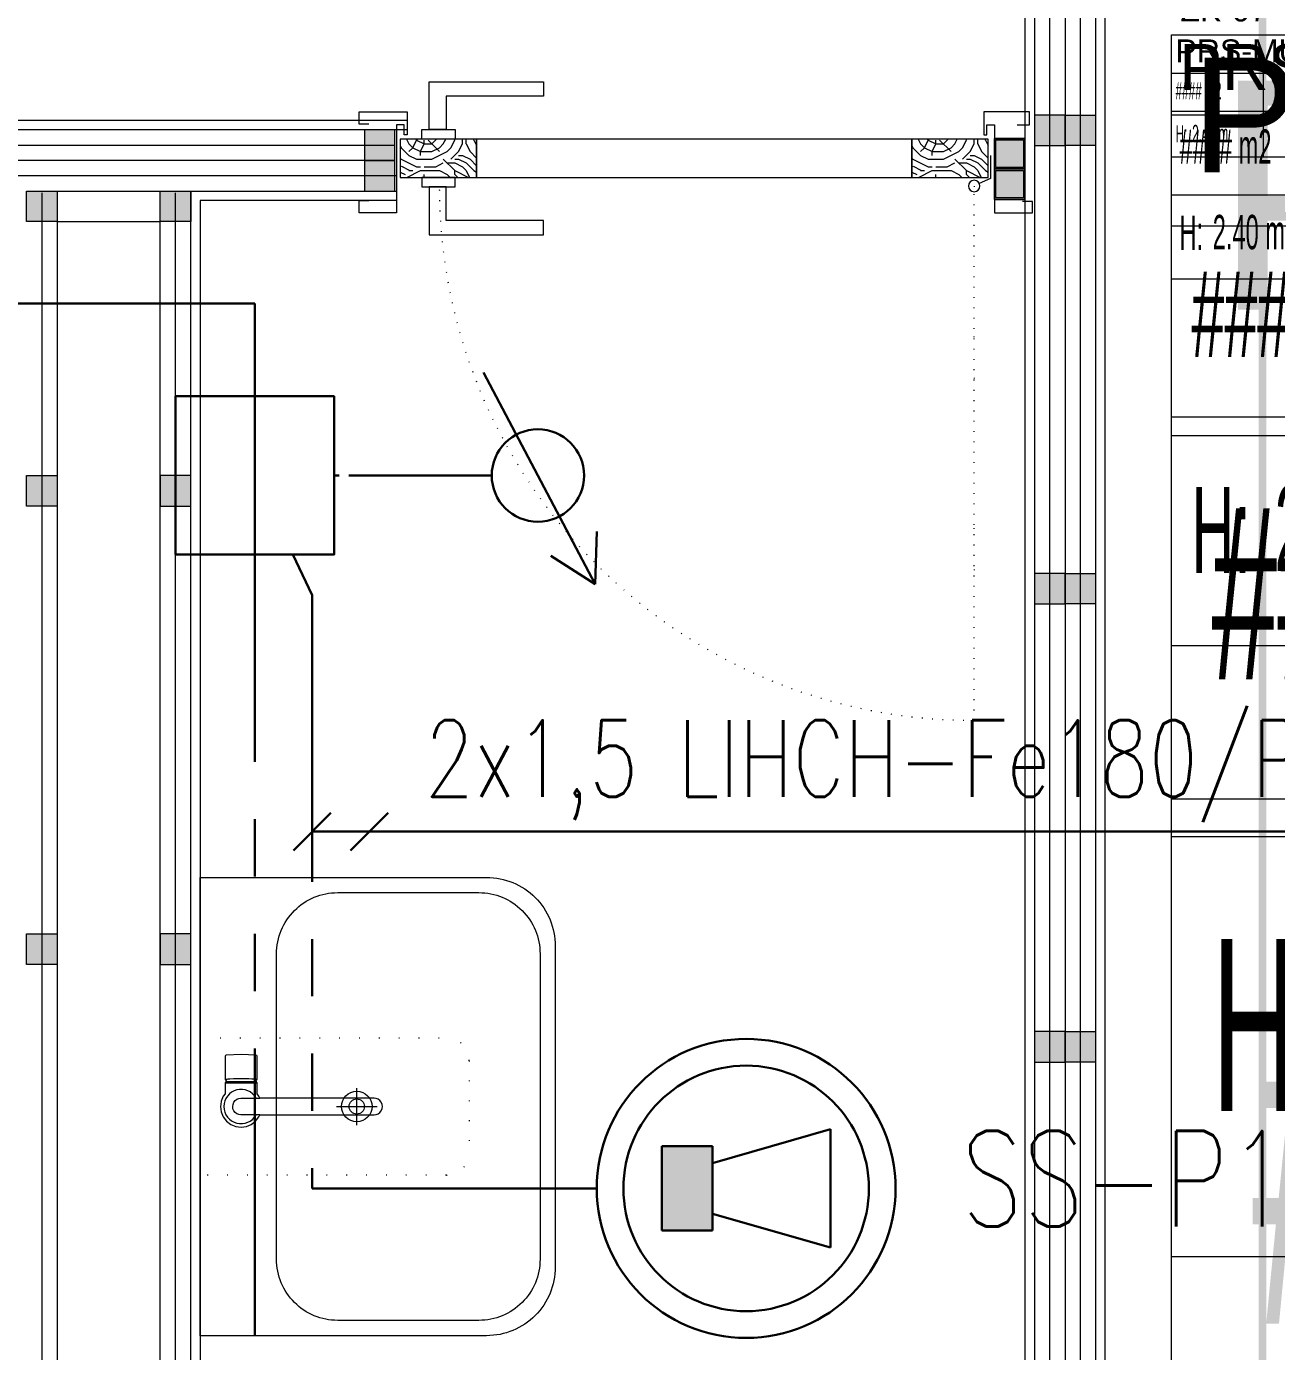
# Model space of a CAD drawing. Extents: x -9058 to 11890, y 0 to 8106.
# Drawn here: x 3577.8 to 3741.5, y 3459.7 to 3633.2 of the extents above; entities that cross this region are included whole.
import ezdxf
from ezdxf.enums import TextEntityAlignment as Align

# ---------------------------------------------------------------- set-up
doc = ezdxf.new("R2010")
doc.units = 0
doc.header["$LTSCALE"] = 10
doc.header["$MEASUREMENT"] = 0
for name, pattern in [('DOT2', [0.125, 0, -0.125]), ('HIDDEN2', [4.7625, 3.175, -1.5875]), ('PHANTOM2', [1.25, 0.625, -0.125, 0.125, -0.125, 0.125, -0.125])]:
    doc.linetypes.add(name, pattern=pattern)
doc.layers.get('0').update_dxf_attribs({"color": 9, "lineweight": 9})
for name, color, linetype, lineweight in [('05V', 9, 'Continuous', 9), ('06C', 9, 'Continuous', 9), ('06D', 9, 'Continuous', 9), ('09', 9, 'Continuous', 9), ('10', 9, 'Continuous', 9), ('11', 9, 'Continuous', 9), ('12', 9, 'Continuous', 9), ('20', 9, 'DOT2', 9), ('21', 9, 'Continuous', 9), ('21_mahal200', 9, 'Continuous', 9), ('21_mahal200 @ 1', 9, 'Continuous', 9), ('21_mahal200 @ 10 (1)', 9, 'Continuous', 9), ('21_mahal200 @ 10 (2)', 9, 'Continuous', 9), ('21_mahal200 @ 2', 9, 'Continuous', 9), ('21_mahal200 @ 20', 9, 'Continuous', 9), ('21_mahal200 @ 5 (1)', 9, 'Continuous', 9), ('21_mahal200 @ 5 (2)', 9, 'Continuous', 9), ('33', 9, 'BATTING', 9), ('40A', 9, 'Continuous', 9), ('E-10W ACİL ANONS İÇİN HOPARLÖR (SIVAÜSTÜ) (YANGINA DAYANIKLI)', 7, 'Continuous', 30), ('E-3W ACİL ANONS İÇİN HOPARLÖR (GÖMME) (YANGINA DAYANIKLI)', 7, 'Continuous', 30), ('E-KABLO', 7, 'Continuous', 30), ('E-SES AYAR ANAHTARI', 7, 'Continuous', 30), ('E-YANGIN', 7, 'Continuous', 30), ('E-YAZI', 7, 'Continuous', 30)]:
    doc.layers.add(name, color=color, linetype=linetype, lineweight=lineweight)
doc.styles.add('Arial', font='arial.ttf', dxfattribs={"height": 2.5})
doc.styles.add('ILGAZ', font='txttw.shx')
doc.styles.add('MuuM_TEXT-STANDART', font='ARIALN.TTF')
doc.linetypes.add('BATTING', pattern='A,0.0001,-0.1,[134,ltypeshp.shx,S=0.1,R=0,X=-0.1,Y=0],-0.2,[134,ltypeshp.shx,S=0.1,R=180,X=0.1,Y=0],-0.1', length=0.4001)

# ---------------------------------------------------------------- blocks, each defined once
blk = doc.blocks.new('A$C6B6E2180')
for points in [[(0, 2.66), (0, -2.66)], [(-2.42, 0), (2.42, 0)]]:
    blk.add_lwpolyline(points)
for radius in [2, 1]:
    blk.add_circle((0, 0), radius)
blk = doc.blocks.new('p-batarya uno')
at = {"linetype": 'Continuous', "elevation": 5.3}
blk.add_lwpolyline([(1959.69, 13727.45), (1962.73, 13727.45), (1962.83, 13727.49), (1962.88, 13727.6), (1962.95, 13729.55), (1962.88, 13731.5), (1962.83, 13731.6), (1962.73, 13731.65), (1959.69, 13731.65), (1959.65, 13731.57), (1959.65, 13731.52), (1959.41, 13731.55), (1959.35, 13731.55), (1959.25, 13731.65), (1957.79, 13731.65), (1957.49, 13731.89), (1956.84, 13732.15), (1956.4, 13732.22), (1956.15, 13732.25), (1955.46, 13732.15), (1954.81, 13731.89), (1954.25, 13731.45), (1953.81, 13730.89), (1953.55, 13730.24), (1953.45, 13729.55), (1953.55, 13728.86), (1953.81, 13728.21), (1954.25, 13727.65), (1954.81, 13727.21), (1955.05, 13727.11), (1955.05, 13712.11), (1955.09, 13711.84), (1955.2, 13711.58), (1955.37, 13711.36), (1955.6, 13711.19), (1955.87, 13711.09), (1956.15, 13711.05), (1956.43, 13711.09), (1956.7, 13711.19), (1956.93, 13711.36), (1957.1, 13711.58), (1957.21, 13711.84), (1957.25, 13712.11), (1957.25, 13712.3), (1957.25, 13712.43), (1957.25, 13712.66), (1957.25, 13713.02), (1957.25, 13713.51), (1957.25, 13714.13), (1957.25, 13727.11), (1957.49, 13727.21), (1957.79, 13727.45), (1959.25, 13727.45), (1959.35, 13727.55), (1959.41, 13727.55), (1959.65, 13727.57), (1959.65, 13727.52), (1959.69, 13727.45)], close=True, dxfattribs=at)
at = {"linetype": 'Continuous'}
for points, elevation in [([(1959.25, 13731.65), (1959.25, 13727.45)], 5.3), ([(1959.35, 13727.55), (1959.35, 13731.55)], 5.31), ([(1959.41, 13731.55), (1959.41, 13727.55)], 5.31), ([(1959.69, 13731.65), (1959.72, 13731.57), (1959.74, 13731.45), (1959.75, 13731.36), (1959.76, 13731.25), (1959.78, 13731.01), (1959.81, 13730.55), (1959.82, 13730.06), (1959.83, 13729.55), (1959.82, 13729.06), (1959.81, 13728.54), (1959.79, 13728.16), (1959.78, 13728.09), (1959.76, 13727.84), (1959.75, 13727.74), (1959.74, 13727.65), (1959.73, 13727.58), (1959.72, 13727.52), (1959.69, 13727.45)], 5.3)]:
    blk.add_lwpolyline(points, dxfattribs=dict(at, elevation=elevation))
blk.add_lwpolyline([(1955.05, 13727.11), (1955.05, 13729.57), (1955.09, 13729.84), (1955.19, 13730.1), (1955.37, 13730.33), (1955.6, 13730.5), (1955.86, 13730.61), (1956.15, 13730.65), (1956.43, 13730.6), (1956.7, 13730.5), (1956.93, 13730.33), (1957.1, 13730.1), (1957.21, 13729.84), (1957.25, 13729.57), (1957.25, 13729.26), (1957.25, 13728.92), (1957.25, 13727.11)], dxfattribs=at)
blk.add_arc((1956.15, 13729.55), 2.25, 299.2676, 240.7324, dxfattribs=at)
blk = doc.blocks.new('shift lavabo plan-60cm')
at = {"ltscale": 2}
for points in [[(0, 0), (60, 0), (60, -37.5, -0.414214), (51, -46.5), (9, -46.5, -0.414214), (0, -37.5)], [(10, -10), (50, -10, -0.414214), (58, -18), (58, -36.5, -0.414214), (50, -44.5), (10, -44.5, -0.414214), (2, -36.5), (2, -18, -0.414214)]]:
    blk.add_lwpolyline(points, format="xyb", close=True, dxfattribs=at)
at = {"layer": '20', "linetype": 'DOT2', "ltscale": 2}
blk.add_lwpolyline([(21, 0), (39, 0), (39, -32.23, -0.414214), (36, -35.23), (24, -35.23, -0.414214), (21, -32.23)], format="xyb", close=True, dxfattribs=at)
blk.add_blockref('p-batarya uno', (-1926.15, -13734.9))
at = {"ltscale": 2}
blk.add_blockref('A$C6B6E2180', (30, -20.5), dxfattribs=at)
blk = doc.blocks.new('p-kapı kolu')
for points in [[(2.2, 0), (2.2, -1.25), (-2.2, -1.25), (-2.2, 0), (2.2, 0)], [(1.225, -1.25), (1.225, -7.5), (-13.775, -7.5), (-13.775, -5.625), (-1.025, -5.625), (-1.025, -5.625), (-1.025, -1.25), (1.225, -1.25)]]:
    blk.add_lwpolyline(points)
blk = doc.blocks.new('P-AH-01-102')
at = {"layer": '09'}
h = blk.add_hatch(dxfattribs=at)
h.set_pattern_fill('LOGEND', color=256, scale=10, style=0)
h.set_pattern_definition([(7e-15, (-99162.212, -3118.098), (10, 10), [3, -7]), (7e-15, (-99162.212, -3117.598), (10, 10), [3, -7]), (7e-15, (-99161.712, -3116.598), (10, 10), [2, -8]), (7e-15, (-99161.212, -3115.598), (10, 10), [1.5, -8.5]), (7e-15, (-99161.212, -3114.598), (10, 10), [1, -9]), (7e-15, (-99163.712, -3113.598), (10, 10), [0.5, -2.5, 0.5, -6.5]), (7e-15, (-99162.212, -3113.098), (10, 10), [0.5, -4, 1.5, -4]), (7e-15, (-99160.212, -3112.598), (10, 10), [0.5, -0.5, 0.5, -8.5]), (7e-15, (-99160.712, -3112.098), (10, 10), [0.5, -9.5]), (7e-15, (-99161.212, -3111.098), (10, 10), [1.5, -8.5]), (7e-15, (-99161.212, -3110.098), (10, 10), [2, -8]), (7e-15, (-99161.712, -3109.098), (10, 10), [2.5, -3, 0.5, -4]), (90, (-99165.712, -3115.098), (-10, 10), [0.5, -1, 2.5, -6]), (90, (-99165.212, -3114.098), (-10, 10), [0.5, -0.5, 1.5, -7.5]), (90, (-99164.712, -3110.098), (-10, 10), [1, -9]), (90, (-99164.212, -3114.098), (-10, 10), [2, -3, 0.5, -4.5]), (90, (-99163.712, -3108.598), (-10, 10), [0.5, -9.5]), (90, (-99163.212, -3113.598), (-10, 10), [1.5, -8.5]), (90, (-99162.212, -3113.098), (-10, 10), [1, -9]), (90, (-99161.212, -3113.098), (-10, 10), [0.5, -1.5, 1.5, -6.5]), (90, (-99160.712, -3112.598), (-10, 10), [0.5, -9.5]), (90, (-99160.212, -3114.598), (-10, 10), [1.4, -8.6]), (90, (-99159.712, -3116.598), (-10, 10), [1, -9]), (90, (-99158.712, -3112.598), (-10, 10), [0.5, -9.5]), (90, (-99157.712, -3113.098), (-10, 10), [1.5, -8.5]), (90, (-99156.712, -3113.098), (-10, 10), [1.5, -8.5]), (45, (-99158.212, -3117.0976), (1e-15, 10), [0.7071, -0.7071, 0.7071, -12.0208356]), (45, (-99160.212, -3114.5976), (1e-15, 10), [1.4142, -12.7279356]), (45, (-99164.212, -3109.5976), (1e-15, 10), [1.4142, -12.7279356]), (45, (-99162.212, -3112.0976), (1e-15, 10), [1.4142, -12.7279356]), (45, (-99161.712, -3114.0976), (1e-15, 10), [1.4142, -12.7279356]), (45, (-99158.712, -3116.0976), (1e-15, 10), [1.4142, -12.7279356]), (45, (-99159.712, -3115.5976), (1e-15, 10), [2.12132, -12.0208156]), (45, (-99162.712, -3111.0976), (1e-15, 10), [0.7071, -13.4350356]), (45, (-99163.212, -3110.0976), (1e-15, 10), [0.7071, -13.4350356]), (45, (-99159.212, -3110.0976), (1e-15, 10), [0.7071, -13.4350356]), (45, (-99163.212, -3115.0976), (1e-15, 10), [0.7071, -13.4350356]), (45, (-99157.712, -3111.5976), (1e-15, 10), [0.7071, -13.4350356]), (45, (-99161.212, -3112.5976), (1e-15, 10), [0.7071, -13.4350356]), (45, (-99160.212, -3111.5976), (1e-15, 10), [0.7071, -13.4350356]), (135, (-99160.712, -3113.5976), (-10, 1e-15), [0.7071, -0.7071, 2.12132, -10.6066156]), (135, (-99159.212, -3113.5976), (-10, 1e-15), [0.7071, -13.4350356]), (135, (-99159.212, -3117.0976), (-10, 1e-15), [0.7071, -13.4350356]), (135, (-99161.212, -3114.5976), (-10, 1e-15), [0.7071, -13.4350356]), (135, (-99159.712, -3112.5976), (-10, 1e-15), [0.7071, -13.4350356]), (135, (-99162.212, -3115.0976), (-10, 1e-15), [0.7071, -13.4350356]), (135, (-99158.212, -3115.0976), (-10, 1e-15), [0.7071, -13.4350356]), (135, (-99165.212, -3118.0976), (-10, 1e-15), [0.7071, -13.4350356]), (135, (-99164.712, -3117.5976), (-10, 1e-15), [1.4142, -12.7279356]), (135, (-99164.212, -3117.0976), (-10, 1e-15), [1.4142, -12.7279356]), (135, (-99163.212, -3117.0976), (-10, 1e-15), [1.4142, -12.7279356]), (135, (-99162.712, -3116.0976), (-10, 1e-15), [1.4142, -12.7279356]), (135, (-99158.712, -3112.0976), (-10, 1e-15), [1.4142, -12.7279356]), (135, (-99156.712, -3117.0976), (-10, 1e-15), [1.4142, -12.7279356]), (135, (-99156.212, -3109.0976), (-10, 1e-15), [1.4142, -12.7279356]), (135, (-99156.212, -3110.0976), (-10, 1e-15), [1.4142, -12.7279356]), (135, (-99157.212, -3110.5976), (-10, 1e-15), [1.4142, -12.7279356]), (135, (-99164.212, -3110.5976), (-10, 1e-15), [2.12132, -12.0208156]), (135, (-99157.712, -3111.5976), (-10, 1e-15), [2.12132, -12.0208156]), (26.565051, (-99163.212, -3108.5976), (10, 4e-09), [1.118, -21.2426798]), (26.565051, (-99163.212, -3113.5976), (10, 4e-09), [1.118, -21.2426798]), (26.565051, (-99162.212, -3110.5976), (10, 4e-09), [1.118, -21.2426798]), (26.565051, (-99159.212, -3117.5976), (10, 4e-09), [1.118, -21.2426798]), (26.565051, (-99159.712, -3116.5976), (10, 4e-09), [1.118, -21.2426798]), (26.565051, (-99162.712, -3114.5976), (10, 4e-09), [1.118, -21.2426798]), (26.565051, (-99162.712, -3109.5976), (10, 4e-09), [1.118, -21.2426798]), (26.565051, (-99159.712, -3112.5976), (10, 4e-09), [2.236, -20.1246798]), (63.434949, (-99159.712, -3111.0976), (5e-10, 10), [1.118, -21.2426798]), (63.434949, (-99158.212, -3114.0976), (5e-10, 10), [1.118, -21.2426798]), (63.434949, (-99163.212, -3112.0976), (5e-10, 10), [1.118, -21.2426798]), (63.434949, (-99165.212, -3111.5976), (5e-10, 10), [1.118, -21.2426798]), (63.434949, (-99159.212, -3113.5976), (5e-10, 10), [1.118, -21.2426798]), (63.434949, (-99160.212, -3113.5976), (5e-10, 10), [1.118, -21.2426798]), (63.434949, (-99164.212, -3112.0976), (5e-10, 10), [2.236, -20.1246798]), (63.434949, (-99156.712, -3115.5976), (5e-10, 10), [2.236, -20.1246798]), (63.434949, (-99157.712, -3115.0976), (5e-10, 10), [2.236, -20.1246798]), (116.565051, (-99165.712, -3116.5976), (-4e-09, 10), [1.118, -21.2426798]), (116.565051, (-99165.712, -3111.0976), (-4e-09, 10), [1.118, -21.2426798]), (116.565051, (-99163.712, -3118.0976), (-4e-09, 10), [1.118, -21.2426798]), (116.565051, (-99164.712, -3109.0976), (-4e-09, 10), [1.118, -21.2426798]), (116.565051, (-99163.712, -3115.0976), (-4e-09, 10), [1.118, -21.2426798]), (116.565051, (-99161.712, -3114.0976), (-4e-09, 10), [1.118, -21.2426798]), (116.565051, (-99160.712, -3112.0976), (-4e-09, 10), [1.118, -21.2426798]), (116.565051, (-99165.212, -3116.0976), (3.21e-06, 10.0000016), [1.118, -21.2426798]), (116.565051, (-99162.712, -3114.5976), (-4e-09, 10), [1.118, -21.2426798]), (116.565051, (-99159.712, -3115.5976), (-4e-09, 10), [1.118, -21.2426798]), (116.565051, (-99158.712, -3114.5976), (-4e-09, 10), [1.118, -21.2426798]), (116.565051, (-99156.712, -3111.5976), (-4e-09, 10), [1.118, -21.2426798]), (116.565051, (-99164.212, -3108.5976), (-4e-09, 10), [1.118, -21.2426798]), (116.565051, (-99165.712, -3109.0976), (-4e-09, 10), [2.236, -20.1246798]), (116.565051, (-99164.212, -3116.0976), (-4e-09, 10), [2.236, -20.1246798]), (153.434949, (-99165.712, -3117.5976), (-10, 5e-10), [1.118, -21.2426798]), (153.434949, (-99157.212, -3118.0976), (-10, 5e-10), [1.118, -21.2426798]), (153.434949, (-99157.712, -3113.0976), (-10, 5e-10), [1.118, -21.2426798]), (153.434949, (-99161.712, -3116.5976), (-10, 5e-10), [1.118, -21.2426798]), (153.434949, (-99162.212, -3117.5976), (-10, 5e-10), [1.118, -21.2426798]), (153.434949, (-99161.212, -3115.5976), (-10, 5e-10), [1.118, -21.2426798]), (153.434949, (-99158.212, -3109.5976), (-10, 5e-10), [1.118, -21.2426798]), (153.434949, (-99157.212, -3109.0976), (-10, 5e-10), [2.236, -20.1246798])])
h.paths.add_polyline_path([(3.3, -4.8), (-1.71, -4.8), (-1.71, -14.8), (3.3, -14.8)])
h = blk.add_hatch(dxfattribs=at)
h.set_pattern_fill('LOGEND', color=256, scale=10, style=0)
h.set_pattern_definition([(7e-15, (-99152.212, -3195.098), (10, 10), [3, -7]), (7e-15, (-99152.212, -3194.598), (10, 10), [3, -7]), (7e-15, (-99151.712, -3193.598), (10, 10), [2, -8]), (7e-15, (-99151.212, -3192.598), (10, 10), [1.5, -8.5]), (7e-15, (-99151.212, -3191.598), (10, 10), [1, -9]), (7e-15, (-99153.712, -3190.598), (10, 10), [0.5, -2.5, 0.5, -6.5]), (7e-15, (-99152.212, -3190.098), (10, 10), [0.5, -4, 1.5, -4]), (7e-15, (-99150.212, -3189.598), (10, 10), [0.5, -0.5, 0.5, -8.5]), (7e-15, (-99150.712, -3189.098), (10, 10), [0.5, -9.5]), (7e-15, (-99151.212, -3188.098), (10, 10), [1.5, -8.5]), (7e-15, (-99151.212, -3187.098), (10, 10), [2, -8]), (7e-15, (-99151.712, -3186.098), (10, 10), [2.5, -3, 0.5, -4]), (90, (-99155.712, -3192.098), (-10, 10), [0.5, -1, 2.5, -6]), (90, (-99155.212, -3191.098), (-10, 10), [0.5, -0.5, 1.5, -7.5]), (90, (-99154.712, -3187.098), (-10, 10), [1, -9]), (90, (-99154.212, -3191.098), (-10, 10), [2, -3, 0.5, -4.5]), (90, (-99153.712, -3185.598), (-10, 10), [0.5, -9.5]), (90, (-99153.212, -3190.598), (-10, 10), [1.5, -8.5]), (90, (-99152.212, -3190.098), (-10, 10), [1, -9]), (90, (-99151.212, -3190.098), (-10, 10), [0.5, -1.5, 1.5, -6.5]), (90, (-99150.712, -3189.598), (-10, 10), [0.5, -9.5]), (90, (-99150.212, -3191.598), (-10, 10), [1.4, -8.6]), (90, (-99149.712, -3193.598), (-10, 10), [1, -9]), (90, (-99148.712, -3189.598), (-10, 10), [0.5, -9.5]), (90, (-99147.712, -3190.098), (-10, 10), [1.5, -8.5]), (90, (-99146.712, -3190.098), (-10, 10), [1.5, -8.5]), (45, (-99148.212, -3194.0976), (1e-15, 10), [0.7071, -0.7071, 0.7071, -12.0208356]), (45, (-99150.212, -3191.5976), (1e-15, 10), [1.4142, -12.7279356]), (45, (-99154.212, -3186.5976), (1e-15, 10), [1.4142, -12.7279356]), (45, (-99152.212, -3189.0976), (1e-15, 10), [1.4142, -12.7279356]), (45, (-99151.712, -3191.0976), (1e-15, 10), [1.4142, -12.7279356]), (45, (-99148.712, -3193.0976), (1e-15, 10), [1.4142, -12.7279356]), (45, (-99149.712, -3192.5976), (1e-15, 10), [2.12132, -12.0208156]), (45, (-99152.712, -3188.0976), (1e-15, 10), [0.7071, -13.4350356]), (45, (-99153.212, -3187.0976), (1e-15, 10), [0.7071, -13.4350356]), (45, (-99149.212, -3187.0976), (1e-15, 10), [0.7071, -13.4350356]), (45, (-99153.212, -3192.0976), (1e-15, 10), [0.7071, -13.4350356]), (45, (-99147.712, -3188.5976), (1e-15, 10), [0.7071, -13.4350356]), (45, (-99151.212, -3189.5976), (1e-15, 10), [0.7071, -13.4350356]), (45, (-99150.212, -3188.5976), (1e-15, 10), [0.7071, -13.4350356]), (135, (-99150.712, -3190.5976), (-10, 1e-15), [0.7071, -0.7071, 2.12132, -10.6066156]), (135, (-99149.212, -3190.5976), (-10, 1e-15), [0.7071, -13.4350356]), (135, (-99149.212, -3194.0976), (-10, 1e-15), [0.7071, -13.4350356]), (135, (-99151.212, -3191.5976), (-10, 1e-15), [0.7071, -13.4350356]), (135, (-99149.712, -3189.5976), (-10, 1e-15), [0.7071, -13.4350356]), (135, (-99152.212, -3192.0976), (-10, 1e-15), [0.7071, -13.4350356]), (135, (-99148.212, -3192.0976), (-10, 1e-15), [0.7071, -13.4350356]), (135, (-99155.212, -3195.0976), (-10, 1e-15), [0.7071, -13.4350356]), (135, (-99154.712, -3194.5976), (-10, 1e-15), [1.4142, -12.7279356]), (135, (-99154.212, -3194.0976), (-10, 1e-15), [1.4142, -12.7279356]), (135, (-99153.212, -3194.0976), (-10, 1e-15), [1.4142, -12.7279356]), (135, (-99152.712, -3193.0976), (-10, 1e-15), [1.4142, -12.7279356]), (135, (-99148.712, -3189.0976), (-10, 1e-15), [1.4142, -12.7279356]), (135, (-99146.712, -3194.0976), (-10, 1e-15), [1.4142, -12.7279356]), (135, (-99146.212, -3186.0976), (-10, 1e-15), [1.4142, -12.7279356]), (135, (-99146.212, -3187.0976), (-10, 1e-15), [1.4142, -12.7279356]), (135, (-99147.212, -3187.5976), (-10, 1e-15), [1.4142, -12.7279356]), (135, (-99154.212, -3187.5976), (-10, 1e-15), [2.12132, -12.0208156]), (135, (-99147.712, -3188.5976), (-10, 1e-15), [2.12132, -12.0208156]), (26.565051, (-99153.212, -3185.5976), (10, 4e-09), [1.118, -21.2426798]), (26.565051, (-99153.212, -3190.5976), (10, 4e-09), [1.118, -21.2426798]), (26.565051, (-99152.212, -3187.5976), (10, 4e-09), [1.118, -21.2426798]), (26.565051, (-99149.212, -3194.5976), (10, 4e-09), [1.118, -21.2426798]), (26.565051, (-99149.712, -3193.5976), (10, 4e-09), [1.118, -21.2426798]), (26.565051, (-99152.712, -3191.5976), (10, 4e-09), [1.118, -21.2426798]), (26.565051, (-99152.712, -3186.5976), (10, 4e-09), [1.118, -21.2426798]), (26.565051, (-99149.712, -3189.5976), (10, 4e-09), [2.236, -20.1246798]), (63.434949, (-99149.712, -3188.0976), (5e-10, 10), [1.118, -21.2426798]), (63.434949, (-99148.212, -3191.0976), (5e-10, 10), [1.118, -21.2426798]), (63.434949, (-99153.212, -3189.0976), (5e-10, 10), [1.118, -21.2426798]), (63.434949, (-99155.212, -3188.5976), (5e-10, 10), [1.118, -21.2426798]), (63.434949, (-99149.212, -3190.5976), (5e-10, 10), [1.118, -21.2426798]), (63.434949, (-99150.212, -3190.5976), (5e-10, 10), [1.118, -21.2426798]), (63.434949, (-99154.212, -3189.0976), (5e-10, 10), [2.236, -20.1246798]), (63.434949, (-99146.712, -3192.5976), (5e-10, 10), [2.236, -20.1246798]), (63.434949, (-99147.712, -3192.0976), (5e-10, 10), [2.236, -20.1246798]), (116.565051, (-99155.712, -3193.5976), (-4e-09, 10), [1.118, -21.2426798]), (116.565051, (-99155.712, -3188.0976), (-4e-09, 10), [1.118, -21.2426798]), (116.565051, (-99153.712, -3195.0976), (-4e-09, 10), [1.118, -21.2426798]), (116.565051, (-99154.712, -3186.0976), (-4e-09, 10), [1.118, -21.2426798]), (116.565051, (-99153.712, -3192.0976), (-4e-09, 10), [1.118, -21.2426798]), (116.565051, (-99151.712, -3191.0976), (-4e-09, 10), [1.118, -21.2426798]), (116.565051, (-99150.712, -3189.0976), (-4e-09, 10), [1.118, -21.2426798]), (116.565051, (-99155.212, -3193.0976), (3.21e-06, 10.0000016), [1.118, -21.2426798]), (116.565051, (-99152.712, -3191.5976), (-4e-09, 10), [1.118, -21.2426798]), (116.565051, (-99149.712, -3192.5976), (-4e-09, 10), [1.118, -21.2426798]), (116.565051, (-99148.712, -3191.5976), (-4e-09, 10), [1.118, -21.2426798]), (116.565051, (-99146.712, -3188.5976), (-4e-09, 10), [1.118, -21.2426798]), (116.565051, (-99154.212, -3185.5976), (-4e-09, 10), [1.118, -21.2426798]), (116.565051, (-99155.712, -3186.0976), (-4e-09, 10), [2.236, -20.1246798]), (116.565051, (-99154.212, -3193.0976), (-4e-09, 10), [2.236, -20.1246798]), (153.434949, (-99155.712, -3194.5976), (-10, 5e-10), [1.118, -21.2426798]), (153.434949, (-99147.212, -3195.0976), (-10, 5e-10), [1.118, -21.2426798]), (153.434949, (-99147.712, -3190.0976), (-10, 5e-10), [1.118, -21.2426798]), (153.434949, (-99151.712, -3193.5976), (-10, 5e-10), [1.118, -21.2426798]), (153.434949, (-99152.212, -3194.5976), (-10, 5e-10), [1.118, -21.2426798]), (153.434949, (-99151.212, -3192.5976), (-10, 5e-10), [1.118, -21.2426798]), (153.434949, (-99148.212, -3186.5976), (-10, 5e-10), [1.118, -21.2426798]), (153.434949, (-99147.212, -3186.0976), (-10, 5e-10), [2.236, -20.1246798])])
h.paths.add_polyline_path([(3.3, -71.8), (-1.71, -71.8), (-1.71, -81.8), (3.3, -81.8)])
at = {"layer": '10'}
for points in [[(5.16, -1), (5.16, 0.6), (6.86, 0.6), (6.86, -5.4), (3.86, -5.4), (3.86, -5), (5.16, -5), (5.16, -4), (-6.34, -4), (-6.34, 1), (-4.84, 1), (-4.84, -0.3)], [(1.17, -4.5), (-1.83, -4.5), (-2.51, -5.97)], [(5.26, -85.9), (5.26, -87.2), (6.86, -87.2), (6.86, -80.9), (3.86, -80.9), (3.86, -81.3), (5.16, -81.3), (5.16, -82.3), (-6.34, -82.3), (-6.34, -87.2), (-4.74, -87.2), (-4.74, -85.9)]]:
    blk.add_lwpolyline(points, dxfattribs=at)
blk.add_circle((-2.83, -6.65), 0.75, dxfattribs=at)
at = {"layer": '12'}
for points in [[(3.3, -4.8), (3.3, -14.8), (-1.7, -14.8), (-1.7, -4.8)], [(3.3, -71.8), (-1.7, -71.8), (-1.7, -14.8), (3.3, -14.8)], [(3.3, -71.8), (3.3, -81.8), (-1.7, -81.8), (-1.7, -71.8)]]:
    blk.add_lwpolyline(points, close=True, dxfattribs=at)
at = {"layer": '20', "ltscale": 20}
for points in [[(-2.83, -6.65), (-72.83, -6.65)], [(-72.83, -6.65), (-3.58, -6.65)]]:
    blk.add_lwpolyline(points, dxfattribs=at)
at = {"layer": '20'}
blk.add_lwpolyline([(-72.83, -6.65), (-3.58, -6.65)], dxfattribs=at)
blk.add_arc((-2.83, -6.65), 70, 180.0002, 269.9998, dxfattribs=at)
at = {"layer": '06C', "extrusion": (0, 0, -1), "xscale": -1, "zscale": -1, "rotation": 90}
blk.add_blockref('p-kapı kolu', (1.7, -76.8), dxfattribs=at)
at = {"layer": '06C', "xscale": -1, "rotation": 90}
blk.add_blockref('p-kapı kolu', (3.3, -76.8), dxfattribs=at)
blk = doc.blocks.new('prf-10x10')
h = blk.add_hatch(color=255)
h.dxf.hatch_style = 1
h.paths.add_polyline_path([(-5, -5), (5, -5), (5, 5), (-5, 5)])
at = {"layer": '10'}
blk.add_lwpolyline([(-5, -5), (5, -5), (5, 5), (-5, 5)], close=True, dxfattribs=at)
blk = doc.blocks.new('p-profil-birim')
h = blk.add_hatch(color=255)
h.dxf.hatch_style = 1
h.paths.add_polyline_path([(0, 0), (10, 0), (10, 10), (0, 10)])
blk.add_lwpolyline([(0, 0), (10, 0), (10, 10), (0, 10)], close=True)
at = {"layer": '10'}
for points in [[(0, 10), (10, 10), (10, 0), (0, 0)], [(0, 10), (10, 10), (10, 0), (0, 0)], [(0, 0), (10, 0), (10, 10), (0, 10)], [(0.5, 9.5), (9.5, 9.5), (9.5, 0.5), (0.5, 0.5)]]:
    blk.add_lwpolyline(points, close=True, dxfattribs=at)
blk = doc.blocks.new('0a_roomno2')
blk.add_lwpolyline([(30, -16), (0, -16), (0, 0), (30, 0)], close=True)
for points in [[(0, 0), (30, 0)], [(0, -5), (30, -5)], [(12, -5), (12, -16)], [(18, -5), (18, -16)], [(24, -5), (24, -16)], [(12, -10.5), (0, -10.5)]]:
    blk.add_lwpolyline(points)
at = {"layer": '40A'}
blk.add_lwpolyline([(0, 0), (30, 0)], dxfattribs=at)
at = {"style": 'MuuM_TEXT-STANDART', "width": 0.6}
blk.add_text('H:', height=2.25, dxfattribs=at).set_placement((0.525, -12.9619), align=Align.MIDDLE_LEFT)
at = {"style": 'Arial'}
blk.add_attdef('ODANO', (0, 1.505), '', height=3, dxfattribs=at)
blk.add_attdef('MEKANADI', text='', height=3, dxfattribs=at).set_placement((0.525, -4.75), align=Align.BOTTOM_LEFT)
at = {"style": 'MuuM_TEXT-STANDART', "width": 0.6}
for tag, p in [('YER01', (15, -7)), ('TAVAN01', (20.625, -7)), ('DUVAR01', (26.25, -7)), ('YER02', (15, -10.375)), ('TAVAN02', (20.625, -10.375)), ('DUVAR02', (26.25, -10.375)), ('YER03', (15, -13.75)), ('TAVAN03', (20.625, -13.75)), ('DUVAR03', (26.25, -13.75))]:
    blk.add_attdef(tag, text='', height=2.25, dxfattribs=at).set_placement(p, align=Align.MIDDLE_CENTER)
at = {"style": 'MuuM_TEXT-STANDART'}
blk.add_attdef('M2', text='', height=2.25, dxfattribs=at).set_placement((1.3231, -7.8046), align=Align.MIDDLE_LEFT)
at = {"style": 'MuuM_TEXT-STANDART', "width": 0.6}
blk.add_attdef('TEMIZTAVANYUKSEKLIGI', text='', height=2.25, dxfattribs=at).set_placement((2.7, -13.1619), align=Align.MIDDLE_LEFT)
blk = doc.blocks.new('*U1176')
at = {"layer": '21_mahal200 @ 1'}
ref = blk.add_blockref('0a_roomno2', (3727.76, 3632.07), dxfattribs=at)
ref.add_attrib('ODANO', ' ZK-07', (3727.76, 3633.82), dxfattribs={"layer": '0', "height": 3, "style": 'Arial'})
ref.add_attrib('MEKANADI', 'PRS-MUTFAK', dxfattribs={"layer": '0', "height": 3, "style": 'Arial'}).set_placement((3728.28, 3627.57), align=Align.BOTTOM_LEFT)
ref.add_attrib('M2', '#### m2', dxfattribs={"layer": '0', "height": 2.25, "style": 'MuuM_TEXT-STANDART', "width": 0.6}).set_placement((3728.28, 3624.76), align=Align.MIDDLE_LEFT)
ref.add_attrib('TEMIZTAVANYUKSEKLIGI', '2.40 m', dxfattribs={"layer": '0', "height": 2.25, "style": 'MuuM_TEXT-STANDART', "width": 0.6}).set_placement((3730.46, 3619.16), align=Align.MIDDLE_LEFT)
ref.add_attrib('YER01', 'Y09', dxfattribs={"layer": '0', "height": 2.25, "style": 'MuuM_TEXT-STANDART', "width": 0.6}).set_placement((3742.76, 3625.32), align=Align.MIDDLE_CENTER)
ref.add_attrib('TAVAN01', 'T01', dxfattribs={"layer": '0', "height": 2.25, "style": 'MuuM_TEXT-STANDART', "width": 0.6}).set_placement((3748.38, 3625.32), align=Align.MIDDLE_CENTER)
ref.add_attrib('DUVAR01', 'D07', dxfattribs={"layer": '0', "height": 2.25, "style": 'MuuM_TEXT-STANDART', "width": 0.6}).set_placement((3754.01, 3625.32), align=Align.MIDDLE_CENTER)
ref.add_attrib('TAVAN02', 'T09', dxfattribs={"layer": '0', "height": 2.25, "style": 'MuuM_TEXT-STANDART', "width": 0.6}).set_placement((3748.38, 3621.94), align=Align.MIDDLE_CENTER)
ref.add_attrib('DUVAR02', 'D10', dxfattribs={"layer": '0', "height": 2.25, "style": 'MuuM_TEXT-STANDART', "width": 0.6}).set_placement((3754.01, 3621.94), align=Align.MIDDLE_CENTER)
at = {"layer": '21_mahal200 @ 10 (1)'}
ref = blk.add_blockref('0a_roomno2', (3727.76, 3632.07), dxfattribs=dict(at, xscale=10, yscale=10, zscale=10))
ref.add_attrib('MEKANADI', 'PRS-MUTFAK', dxfattribs={"layer": '0', "height": 30, "style": 'Arial'}).set_placement((3733.01, 3587.07), align=Align.BOTTOM_LEFT)
ref.add_attrib('M2', '#### m2', dxfattribs={"layer": '0', "height": 22.5, "style": 'MuuM_TEXT-STANDART', "width": 0.6}).set_placement((3733.01, 3558.94), align=Align.MIDDLE_LEFT)
at = {"layer": '21_mahal200 @ 10 (2)'}
ref = blk.add_blockref('0a_roomno2', (3727.76, 3632.07), dxfattribs=dict(at, xscale=10, yscale=10, zscale=10))
ref.add_attrib('MEKANADI', 'PRS-MUTFAK', dxfattribs={"layer": '0', "height": 30, "style": 'Arial'}).set_placement((3733.01, 3587.07), align=Align.BOTTOM_LEFT)
ref.add_attrib('M2', '#### m2', dxfattribs={"layer": '0', "height": 22.5, "style": 'MuuM_TEXT-STANDART', "width": 0.6}).set_placement((3733.01, 3558.94), align=Align.MIDDLE_LEFT)
at = {"layer": '21_mahal200 @ 2'}
ref = blk.add_blockref('0a_roomno2', (3727.76, 3632.07), dxfattribs=dict(at, xscale=2, yscale=2, zscale=2))
ref.add_attrib('ODANO', ' ZK-07', (3727.76, 3635.58), dxfattribs={"layer": '0', "height": 6, "style": 'Arial'})
ref.add_attrib('MEKANADI', 'PRS-MUTFAK', dxfattribs={"layer": '0', "height": 6, "style": 'Arial'}).set_placement((3728.81, 3623.07), align=Align.BOTTOM_LEFT)
ref.add_attrib('M2', '#### m2', dxfattribs={"layer": '0', "height": 4.5, "style": 'MuuM_TEXT-STANDART', "width": 0.6}).set_placement((3728.81, 3617.44), align=Align.MIDDLE_LEFT)
ref.add_attrib('TEMIZTAVANYUKSEKLIGI', '2.40 m', dxfattribs={"layer": '0', "height": 4.5, "style": 'MuuM_TEXT-STANDART', "width": 0.6}).set_placement((3733.16, 3606.25), align=Align.MIDDLE_LEFT)
ref.add_attrib('YER01', 'Y09', dxfattribs={"layer": '0', "height": 4.5, "style": 'MuuM_TEXT-STANDART', "width": 0.6}).set_placement((3757.76, 3618.57), align=Align.MIDDLE_CENTER)
ref.add_attrib('TAVAN01', 'T01', dxfattribs={"layer": '0', "height": 4.5, "style": 'MuuM_TEXT-STANDART', "width": 0.6}).set_placement((3769.01, 3618.57), align=Align.MIDDLE_CENTER)
ref.add_attrib('DUVAR01', 'D07', dxfattribs={"layer": '0', "height": 4.5, "style": 'MuuM_TEXT-STANDART', "width": 0.6}).set_placement((3780.26, 3618.57), align=Align.MIDDLE_CENTER)
ref.add_attrib('TAVAN02', 'T09', dxfattribs={"layer": '0', "height": 4.5, "style": 'MuuM_TEXT-STANDART', "width": 0.6}).set_placement((3769.01, 3611.82), align=Align.MIDDLE_CENTER)
ref.add_attrib('DUVAR02', 'D10', dxfattribs={"layer": '0', "height": 4.5, "style": 'MuuM_TEXT-STANDART', "width": 0.6}).set_placement((3780.26, 3611.82), align=Align.MIDDLE_CENTER)
at = {"layer": '21_mahal200 @ 20'}
ref = blk.add_blockref('0a_roomno2', (3727.76, 3632.07), dxfattribs=dict(at, xscale=20, yscale=20, zscale=20))
ref.add_attrib('M2', '#### m2', dxfattribs={"layer": '0', "height": 45, "style": 'MuuM_TEXT-STANDART', "width": 0.6}).set_placement((3738.26, 3485.82), align=Align.MIDDLE_LEFT)
at = {"layer": '21_mahal200 @ 5 (1)'}
ref = blk.add_blockref('0a_roomno2', (3727.76, 3632.07), dxfattribs=dict(at, xscale=5, yscale=5, zscale=5))
ref.add_attrib('ODANO', ' ZK-07', (3727.76, 3640.84), dxfattribs={"layer": '0', "height": 15, "style": 'Arial'})
ref.add_attrib('MEKANADI', 'PRS-MUTFAK', dxfattribs={"layer": '0', "height": 15, "style": 'Arial'}).set_placement((3730.38, 3609.57), align=Align.BOTTOM_LEFT)
ref.add_attrib('M2', '#### m2', dxfattribs={"layer": '0', "height": 11.25, "style": 'MuuM_TEXT-STANDART', "width": 0.6}).set_placement((3730.38, 3595.51), align=Align.MIDDLE_LEFT)
ref.add_attrib('TEMIZTAVANYUKSEKLIGI', '2.40 m', dxfattribs={"layer": '0', "height": 11.25, "style": 'MuuM_TEXT-STANDART', "width": 0.6}).set_placement((3741.26, 3567.51), align=Align.MIDDLE_LEFT)
ref.add_attrib('YER01', 'Y09', dxfattribs={"layer": '0', "height": 11.25, "style": 'MuuM_TEXT-STANDART', "width": 0.6}).set_placement((3802.76, 3598.32), align=Align.MIDDLE_CENTER)
ref.add_attrib('TAVAN01', 'T01', dxfattribs={"layer": '0', "height": 11.25, "style": 'MuuM_TEXT-STANDART', "width": 0.6}).set_placement((3830.88, 3598.32), align=Align.MIDDLE_CENTER)
ref.add_attrib('DUVAR01', 'D07', dxfattribs={"layer": '0', "height": 11.25, "style": 'MuuM_TEXT-STANDART', "width": 0.6}).set_placement((3859.01, 3598.32), align=Align.MIDDLE_CENTER)
ref.add_attrib('TAVAN02', 'T09', dxfattribs={"layer": '0', "height": 11.25, "style": 'MuuM_TEXT-STANDART', "width": 0.6}).set_placement((3830.88, 3581.44), align=Align.MIDDLE_CENTER)
ref.add_attrib('DUVAR02', 'D10', dxfattribs={"layer": '0', "height": 11.25, "style": 'MuuM_TEXT-STANDART', "width": 0.6}).set_placement((3859.01, 3581.44), align=Align.MIDDLE_CENTER)
at = {"layer": '21_mahal200 @ 5 (2)'}
ref = blk.add_blockref('0a_roomno2', (3727.76, 3632.07), dxfattribs=dict(at, xscale=5, yscale=5, zscale=5))
ref.add_attrib('ODANO', ' ZK-07', (3727.76, 3640.84), dxfattribs={"layer": '0', "height": 15, "style": 'Arial'})
ref.add_attrib('MEKANADI', 'PRS-MUTFAK', dxfattribs={"layer": '0', "height": 15, "style": 'Arial'}).set_placement((3730.38, 3609.57), align=Align.BOTTOM_LEFT)
ref.add_attrib('M2', '#### m2', dxfattribs={"layer": '0', "height": 11.25, "style": 'MuuM_TEXT-STANDART', "width": 0.6}).set_placement((3730.38, 3595.51), align=Align.MIDDLE_LEFT)
ref.add_attrib('TEMIZTAVANYUKSEKLIGI', '2.40 m', dxfattribs={"layer": '0', "height": 11.25, "style": 'MuuM_TEXT-STANDART', "width": 0.6}).set_placement((3741.26, 3567.51), align=Align.MIDDLE_LEFT)
ref.add_attrib('YER01', 'Y09', dxfattribs={"layer": '0', "height": 11.25, "style": 'MuuM_TEXT-STANDART', "width": 0.6}).set_placement((3802.76, 3598.32), align=Align.MIDDLE_CENTER)
ref.add_attrib('TAVAN01', 'T01', dxfattribs={"layer": '0', "height": 11.25, "style": 'MuuM_TEXT-STANDART', "width": 0.6}).set_placement((3830.88, 3598.32), align=Align.MIDDLE_CENTER)
ref.add_attrib('DUVAR01', 'D07', dxfattribs={"layer": '0', "height": 11.25, "style": 'MuuM_TEXT-STANDART', "width": 0.6}).set_placement((3859.01, 3598.32), align=Align.MIDDLE_CENTER)
ref.add_attrib('TAVAN02', 'T09', dxfattribs={"layer": '0', "height": 11.25, "style": 'MuuM_TEXT-STANDART', "width": 0.6}).set_placement((3830.88, 3581.44), align=Align.MIDDLE_CENTER)
ref.add_attrib('DUVAR02', 'D10', dxfattribs={"layer": '0', "height": 11.25, "style": 'MuuM_TEXT-STANDART', "width": 0.6}).set_placement((3859.01, 3581.44), align=Align.MIDDLE_CENTER)
blk = doc.blocks.new('100_3W ACİL ANONS İÇİN HOPARLÖR (GÖMME) (YANGINA DAYANIKLI)')
at = {"layer": 'E-3W ACİL ANONS İÇİN HOPARLÖR (GÖMME) (YANGINA DAYANIKLI)', "color": 4}
for p, q in [((-0.632, 0.474), (1.58, 1.106)), ((1.58, -1.106), (1.58, 1.106)), ((-1.58, -0.79), (-1.58, 0.79)), ((-1.58, 0.79), (-0.632, 0.79)), ((-0.632, 0.79), (-0.632, -0.79)), ((-0.632, -0.474), (1.58, -1.106)), ((-0.632, -0.79), (-1.58, -0.79))]:
    blk.add_line(p, q, dxfattribs=at)
at = {"layer": 'E-3W ACİL ANONS İÇİN HOPARLÖR (GÖMME) (YANGINA DAYANIKLI)', "color": 3}
for radius in [2.796, 2.296]:
    blk.add_circle((0, 0), radius, dxfattribs=at)
at = {"layer": 'E-3W ACİL ANONS İÇİN HOPARLÖR (GÖMME) (YANGINA DAYANIKLI)', "color": 4}
blk.add_solid([(-1.58, 0.79), (-0.632, 0.79), (-1.58, -0.79), (-0.632, -0.79)], dxfattribs=at)
blk = doc.blocks.new('100_SES AYAR ANAHTARI')
at = {"layer": 'E-SES AYAR ANAHTARI', "color": 4}
for p, q in [((1.776, 3.255), (-1.686, 1.426)), ((1.776, 3.255), (0.915, 3.283)), ((1.776, 3.255), (1.312, 2.529)), ((0, 0), (0, 1.561))]:
    blk.add_line(p, q, dxfattribs=at)
blk.add_circle((0, 2.317), 0.756, dxfattribs=at)

msp = doc.modelspace()

# ---------------------------------------------------------------- hatches: boundary and pattern name
h = msp.add_hatch(color=255)
h.dxf.hatch_style = 1
h.paths.add_polyline_path([(3709.81, 3617.57), (3709.81, 3621.57), (3713.81, 3621.57), (3713.81, 3617.57)])
h = msp.add_hatch(color=255)
h.dxf.hatch_style = 1
h.paths.add_polyline_path([(3713.81, 3617.57), (3713.81, 3621.57), (3717.81, 3621.57), (3717.81, 3617.57)])
h = msp.add_hatch(color=255)
h.dxf.hatch_style = 1
h.paths.add_polyline_path([(3577.81, 3574.37), (3577.81, 3570.37), (3581.81, 3570.37), (3581.81, 3574.37)])
h = msp.add_hatch(color=255)
h.dxf.hatch_style = 1
h.paths.add_polyline_path([(3595.31, 3574.37), (3595.31, 3570.37), (3599.31, 3570.37), (3599.31, 3574.37)])
h = msp.add_hatch(color=255)
h.dxf.hatch_style = 1
h.paths.add_polyline_path([(3709.81, 3557.57), (3709.81, 3561.57), (3713.81, 3561.57), (3713.81, 3557.57)])
h = msp.add_hatch(color=255)
h.dxf.hatch_style = 1
h.paths.add_polyline_path([(3713.81, 3557.57), (3713.81, 3561.57), (3717.81, 3561.57), (3717.81, 3557.57)])
h = msp.add_hatch(color=255)
h.dxf.hatch_style = 1
h.paths.add_polyline_path([(3577.81, 3514.37), (3577.81, 3510.37), (3581.81, 3510.37), (3581.81, 3514.37)])
h = msp.add_hatch(color=255)
h.dxf.hatch_style = 1
h.paths.add_polyline_path([(3595.31, 3514.37), (3595.31, 3510.37), (3599.31, 3510.37), (3599.31, 3514.37)])
h = msp.add_hatch(color=255)
h.dxf.hatch_style = 1
h.paths.add_polyline_path([(3709.81, 3497.57), (3709.81, 3501.57), (3713.81, 3501.57), (3713.81, 3497.57)])
h = msp.add_hatch(color=255)
h.dxf.hatch_style = 1
h.paths.add_polyline_path([(3713.81, 3497.57), (3713.81, 3501.57), (3717.81, 3501.57), (3717.81, 3497.57)])

# ---------------------------------------------------------------- linework, layer by layer
at = {"layer": '06D'}
for points in [[(3713.81, 3681.57), (3713.81, 3390.57)], [(3713.81, 3681.57), (3713.81, 3365.12)], [(3626.06, 3615.62), (3519.56, 3615.62)], [(3626.06, 3615.62), (3519.56, 3615.62)], [(3581.81, 3611.62), (3581.81, 3389.12), (3595.31, 3389.12), (3595.31, 3611.62)], [(3581.81, 3611.62), (3595.31, 3611.62)], [(3581.81, 3607.62), (3595.31, 3607.62)]]:
    msp.add_lwpolyline(points, dxfattribs=at)
at = {"layer": '10'}
for points in [[(3709.81, 3621.57), (3709.81, 3617.57), (3713.81, 3617.57), (3713.81, 3621.57), (3709.81, 3621.57)], [(3713.81, 3617.57), (3713.81, 3621.57), (3717.81, 3621.57), (3717.81, 3617.57), (3713.81, 3617.57)], [(3577.81, 3570.37), (3577.81, 3574.37), (3581.81, 3574.37), (3581.81, 3570.37), (3577.81, 3570.37)], [(3595.31, 3574.37), (3595.31, 3570.37), (3599.31, 3570.37), (3599.31, 3574.37), (3595.31, 3574.37)], [(3709.81, 3561.57), (3709.81, 3557.57), (3713.81, 3557.57), (3713.81, 3561.57), (3709.81, 3561.57)], [(3713.81, 3557.57), (3713.81, 3561.57), (3717.81, 3561.57), (3717.81, 3557.57), (3713.81, 3557.57)], [(3577.81, 3510.37), (3577.81, 3514.37), (3581.81, 3514.37), (3581.81, 3510.37), (3577.81, 3510.37)], [(3595.31, 3514.37), (3595.31, 3510.37), (3599.31, 3510.37), (3599.31, 3514.37), (3595.31, 3514.37)], [(3709.81, 3501.57), (3709.81, 3497.57), (3713.81, 3497.57), (3713.81, 3501.57), (3709.81, 3501.57)], [(3713.81, 3497.57), (3713.81, 3501.57), (3717.81, 3501.57), (3717.81, 3497.57), (3713.81, 3497.57)]]:
    msp.add_lwpolyline(points, dxfattribs=at)
at = {"layer": '11'}
for points in [[(3708.56, 3671.57), (3708.56, 3390.57)], [(3709.81, 3671.57), (3709.81, 3390.57)], [(3717.81, 3671.57), (3717.81, 3390.57)], [(3719.06, 3390.57), (3719.06, 3671.57)], [(3627.66, 3620.87), (3519.56, 3620.87)], [(3627.66, 3619.62), (3519.56, 3619.62)], [(3708.56, 3389.12), (3599.31, 3389.12), (3599.31, 3611.62), (3626.26, 3611.62)], [(3626.26, 3610.37), (3600.56, 3610.37), (3600.56, 3390.37), (3708.56, 3390.37)]]:
    msp.add_lwpolyline(points, dxfattribs=at)
at = {"layer": '21', "linetype": 'HIDDEN2', "ltscale": 0.1, "const_width": 1}
msp.add_lwpolyline([(3378.1, 3651.73), (3739.69, 3651.73), (3739.69, 3346.4), (3378.1, 3346.4)], close=True, dxfattribs=at)
at = {"layer": '33', "ltscale": 0.2}
for points in [[(3711.81, 3390.57), (3711.81, 3671.57)], [(3715.81, 3671.57), (3715.81, 3390.57)], [(3519.56, 3617.62), (3626.06, 3617.62)], [(3626.26, 3613.62), (3519.56, 3613.62)], [(3579.81, 3611.37), (3579.81, 3394.37)], [(3597.31, 3394.37), (3597.31, 3611.37)]]:
    msp.add_lwpolyline(points, dxfattribs=at)
at = {"layer": 'E-10W ACİL ANONS İÇİN HOPARLÖR (SIVAÜSTÜ) (YANGINA DAYANIKLI)', "color": 6, "linetype": 'PHANTOM2', "ltscale": 6}
for p, q in [((3423.21, 3596.88), (3607.71, 3596.88)), ((3607.71, 3574.38), (3607.71, 3596.88)), ((3607.71, 3574.38), (3607.71, 3352.46))]:
    msp.add_line(p, q, dxfattribs=at)
at = {"layer": 'E-10W ACİL ANONS İÇİN HOPARLÖR (SIVAÜSTÜ) (YANGINA DAYANIKLI)', "color": 5, "linetype": 'PHANTOM2', "ltscale": 6}
for p, q in [((3612.67, 3564.02), (3615.21, 3558.7)), ((3615.21, 3558.7), (3615.21, 3481.05)), ((3652.48, 3481.05), (3615.21, 3481.05))]:
    msp.add_line(p, q, dxfattribs=at)
at = {"layer": 'E-KABLO', "color": 3, "linetype": 'PHANTOM2'}
msp.add_line((3626.25, 3574.38), (3618.1, 3574.38), dxfattribs=at)
at = {"layer": 'E-KABLO', "color": 7}
for p, q in [((3617.67, 3530.21), (3612.76, 3525.3)), ((3625.17, 3530.21), (3620.26, 3525.3))]:
    msp.add_line(p, q, dxfattribs=at)
at = {"layer": 'E-YANGIN'}
msp.add_line((3615.21, 3527.76), (3778, 3527.76), dxfattribs=at)
at = {"layer": 'E-YAZI', "color": 3, "linetype": 'Continuous', "ltscale": 100}
msp.add_lwpolyline([(3597.33, 3564.02), (3618.1, 3564.02), (3618.1, 3584.75), (3597.33, 3584.75)], close=True, dxfattribs=at)

# ---------------------------------------------------------------- block references
at = {"xscale": -1, "rotation": 270}
msp.add_blockref('P-AH-01-102', (3708.56, 3615.11), dxfattribs=at)
at = {"layer": '05V', "rotation": 90}
msp.add_blockref('shift lavabo plan-60cm', (3600.56, 3461.77), dxfattribs=at)
at = {"layer": '10', "xscale": 0.4, "yscale": 0.4}
for name, p, rotation in [('prf-10x10', (3624.06, 3617.62), 89.99999999999997), ('p-profil-birim', (3704.56, 3618.52), 270), ('prf-10x10', (3624.06, 3613.62), 89.99999999999997), ('p-profil-birim', (3704.56, 3614.52), 270)]:
    msp.add_blockref(name, p, dxfattribs=dict(at, rotation=rotation))
at = {"layer": '10', "extrusion": (0, 0, -1), "xscale": 0.4, "yscale": 0.4, "zscale": -1}
for p in [(-3579.81, 3609.62), (-3597.31, 3609.62)]:
    msp.add_blockref('prf-10x10', p, dxfattribs=at)
at = {"layer": '21_mahal200', "color": 6}
msp.add_blockref('*U1176', (0, 0), dxfattribs=at)
at = {"layer": 'E-3W ACİL ANONS İÇİN HOPARLÖR (GÖMME) (YANGINA DAYANIKLI)', "xscale": 7, "yscale": 7, "zscale": 7}
msp.add_blockref('100_3W ACİL ANONS İÇİN HOPARLÖR (GÖMME) (YANGINA DAYANIKLI)', (3672.05, 3481.05), dxfattribs=at)
at = {"layer": 'E-SES AYAR ANAHTARI', "xscale": 8, "yscale": 8, "zscale": 8, "rotation": 270}
msp.add_blockref('100_SES AYAR ANAHTARI', (3626.25, 3574.38), dxfattribs=at)

# ---------------------------------------------------------------- texts
at = {"layer": 'E-YAZI', "color": 3, "style": 'ILGAZ', "width": 0.75}
for s, height, p in [('2x1,5 LIHCH-Fe180/PH90', 10, (3629.97, 3532.33)), ('SS-P1-10', 12.5, (3700.25, 3476.08))]:
    msp.add_text(s, height=height, dxfattribs=at).set_placement(p)

doc.saveas('drawing.dxf')
